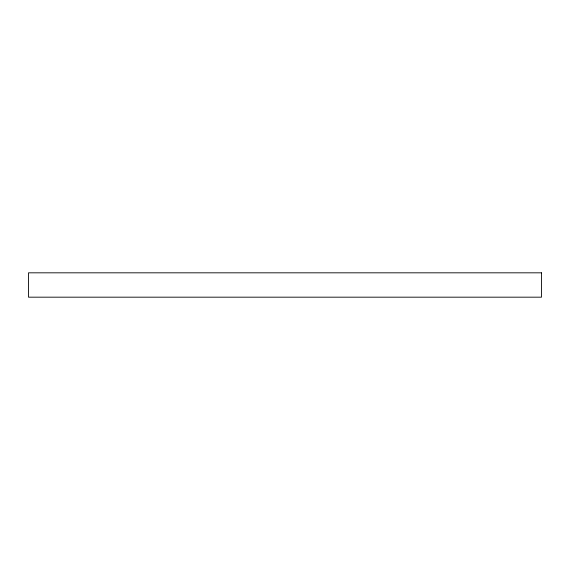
<?xml version="1.0" encoding="UTF-8"?>
<svg xmlns="http://www.w3.org/2000/svg" width="570" height="570" viewBox="0 0 570 570"><rect width="100%" height="100%" fill="white"/><g stroke="black" fill="none" stroke-linecap="round" stroke-linejoin="round"><path stroke-width="0.85" d="M541.5 272.823L28.5 272.823L28.5 297.177L541.5 297.177L541.5 272.823"/></g></svg>
